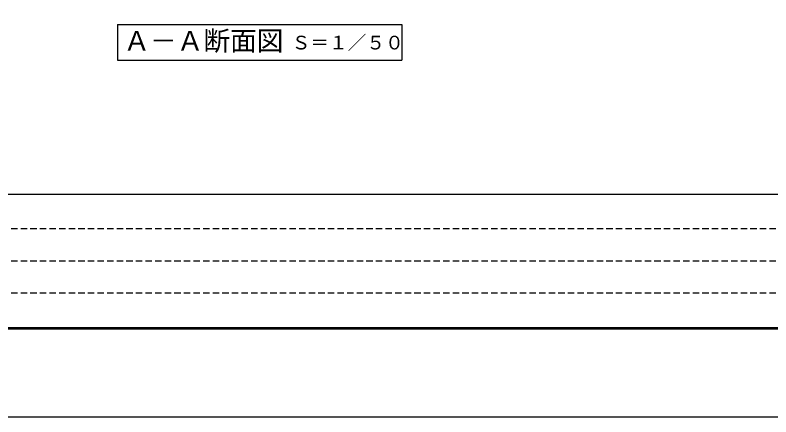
# Model space of a CAD drawing. Units: millimetres, scale not verified. Extents: x -14850 to 14850, y -10500 to 10500.
# Drawn here: x -10333 to -3247, y -10500 to -6736 of the extents above; entities that cross this region are included whole.
import ezdxf
from ezdxf.enums import TextEntityAlignment as Align

# ---------------------------------------------------------------- set-up
doc = ezdxf.new("R2010")
doc.units = ezdxf.units.MM
doc.header["$LTSCALE"] = 50
doc.linetypes.add('DASHED1', pattern=[1.8, 1.2, -0.6])
for name, color, linetype, lineweight in [('0-1_躯体', 3, 'Continuous', 25), ('0-5_図面枠', 7, 'Continuous', 25), ('0-6_Axis_waku', 7, 'Continuous', 25)]:
    doc.layers.add(name, color=color, linetype=linetype, lineweight=lineweight)
doc.styles.add('ＭＳ ゴシック', font='')
doc.styles.get('ＭＳ ゴシック').set_extended_font_data('MS Gothic')

msp = doc.modelspace()

# ---------------------------------------------------------------- linework, layer by layer
at = {"layer": '0-1_躯体'}
for p, q in [((-9372.71, -6824.59), (-6706.04, -6824.59)), ((-6706.04, -6824.59), (-6706.04, -7157.92))]:
    msp.add_line(p, q, dxfattribs=at)
msp.add_lwpolyline([(-9372.71, -6824.59), (-9372.71, -7157.92), (-6706.04, -7157.92)], dxfattribs=at)
at = {"layer": '0-5_図面枠'}
msp.add_lwpolyline([(-14850, -10500), (14850, -10500), (14850, 10500), (-14850, 10500)], close=True, dxfattribs=at)
at = {"layer": '0-6_Axis_waku'}
for p, q in [((-12950, -8415), (14000, -8415)), ((14014, -9679.01), (-12964, -9679.01)), ((14013, -9678.01), (-12963, -9678.01)), ((14012, -9677.01), (-12962, -9677.01)), ((14011, -9676.01), (-12961, -9676.01)), ((14010, -9675.01), (-12960, -9675.01)), ((14009, -9674.01), (-12959, -9674.01)), ((14008, -9673.01), (-12958, -9673.01)), ((14007, -9672.01), (-12957, -9672.01)), ((14006, -9671.01), (-12956, -9671.01)), ((14005, -9670.01), (-12955, -9670.01)), ((14004, -9669.01), (-12954, -9669.01)), ((14003, -9668.01), (-12953, -9668.01)), ((14002, -9667.01), (-12952, -9667.01)), ((14001, -9666.01), (-12951, -9666.01)), ((-12950, -9665), (14000, -9665))]:
    msp.add_line(p, q, dxfattribs=at)
at = {"layer": '0-6_Axis_waku', "linetype": 'DASHED1'}
for p, q in [((400, -8740), (-12950, -8740)), ((400, -9040), (-12950, -9040)), ((400, -9340), (-12950, -9340))]:
    msp.add_line(p, q, dxfattribs=at)

# ---------------------------------------------------------------- texts
at = {"layer": '0-1_躯体', "color": 4, "style": 'ＭＳ ゴシック'}
for s, height, p in [('Ａ－Ａ断面図', 183.3, (-9316.82, -7123.52)), ('Ｓ＝１／５０', 128.4, (-7739.76, -7096.49))]:
    msp.add_text(s, height=height, dxfattribs=at).set_placement(p, align=Align.BOTTOM_LEFT)

doc.saveas('drawing.dxf')
